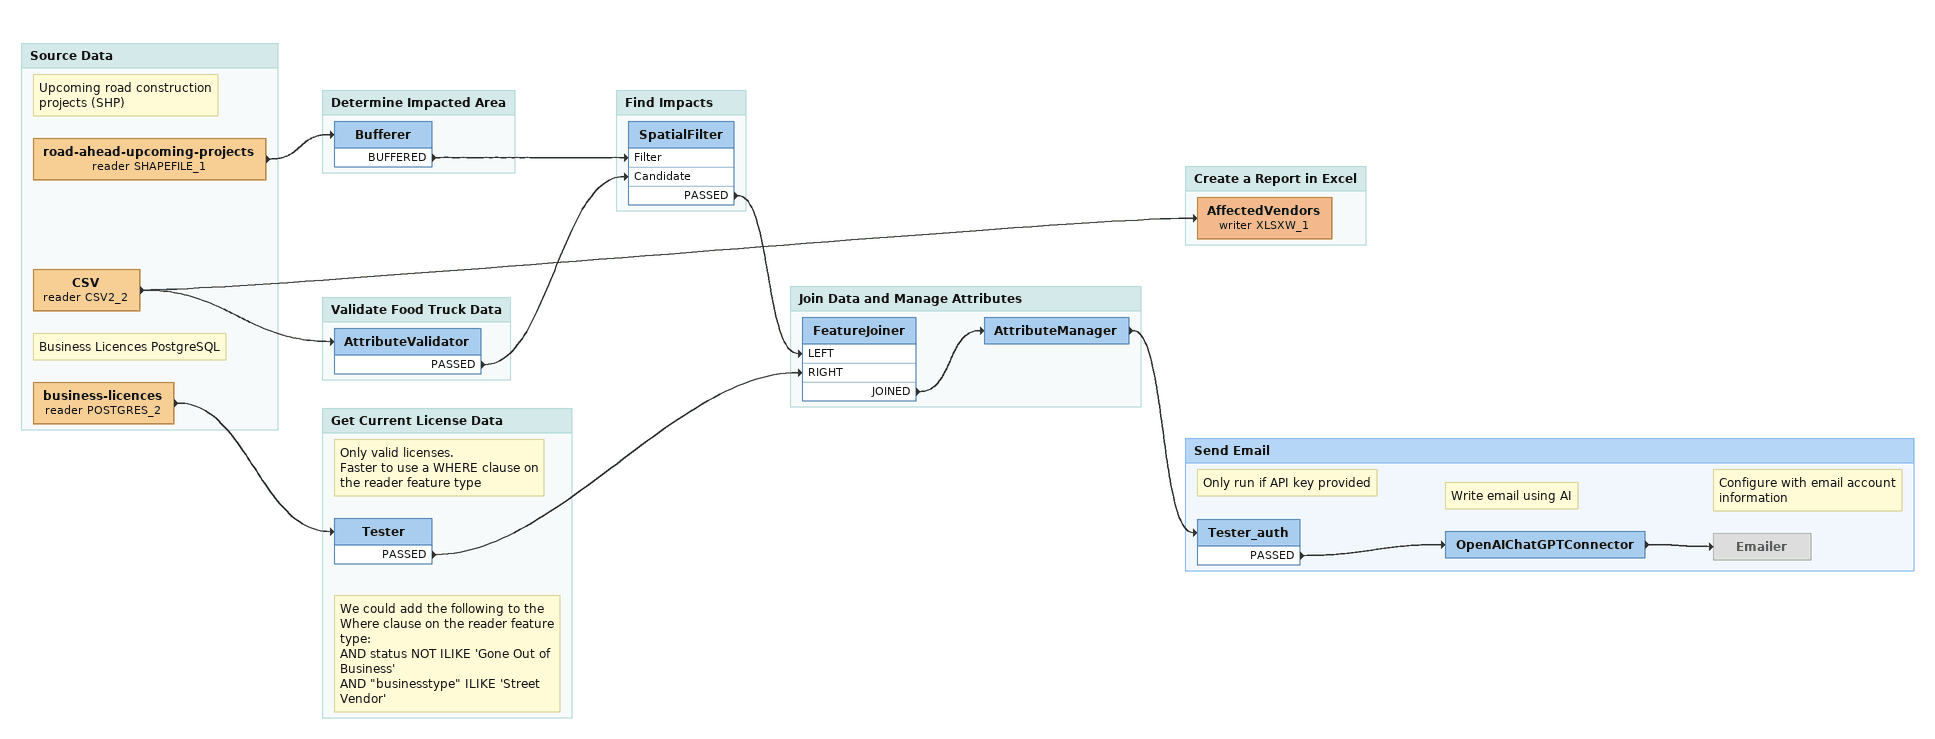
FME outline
Bookmark: Source Data
Note: Upcoming road construction projects (SHP)
road-ahead-upcoming-projects (reader SHAPEFILE_1)
    -> Bufferer
CSV (reader CSV2_2)
    -> AttributeValidator
    -> AffectedVendors (writer XLSXW_1)
Note: Business Licences PostgreSQL
business-licences (reader POSTGRES_2)
    -> Tester

Bookmark: Determine Impacted Area
Bufferer
    BUFFERED -> SpatialFilter [Filter]

Bookmark: Create a Report in Excel
AffectedVendors (writer XLSXW_1)

Bookmark: Validate Food Truck Data
AttributeValidator
    PASSED -> SpatialFilter [Candidate]

Bookmark: Find Impacts
SpatialFilter
    PASSED -> FeatureJoiner [LEFT]

Bookmark: Get Current License Data
Note: We could add the following to the Where clause on the reader feature type: / AND status NOT ILIKE 'Gone Out of Business' / AND "businesstype" ILIKE 'Street Vendor'
Note: Only valid licenses. / Faster to use a WHERE clause on the reader feature type
Tester
    PASSED -> FeatureJoiner [RIGHT]

Bookmark: Join Data and Manage Attributes
FeatureJoiner
    JOINED -> AttributeManager
AttributeManager
    -> Tester_auth

Bookmark: Send Email
Note: Only run if API key provided
Tester_auth
    PASSED -> OpenAIChatGPTConnector
Note: Write email using AI
OpenAIChatGPTConnector
    -> Emailer
Note: Configure with email account information
Emailer [off]
